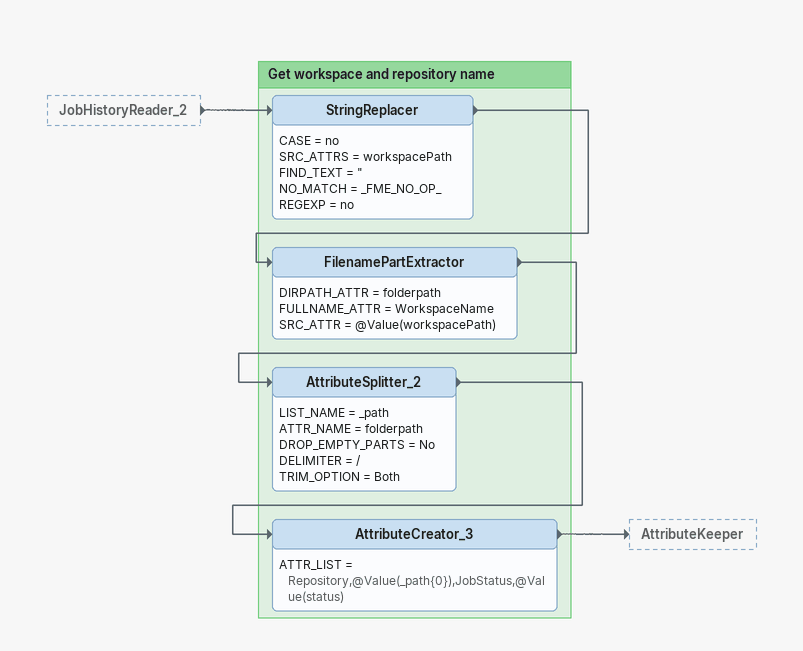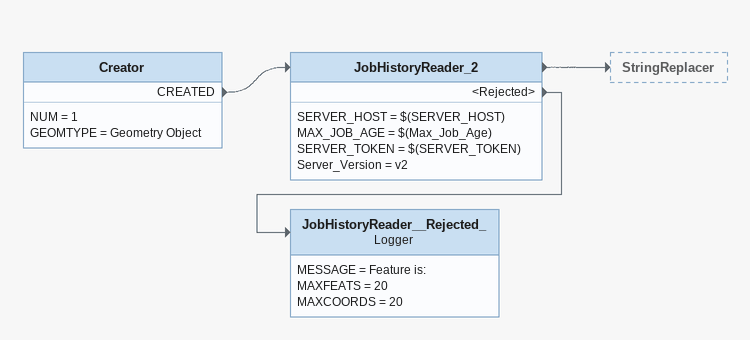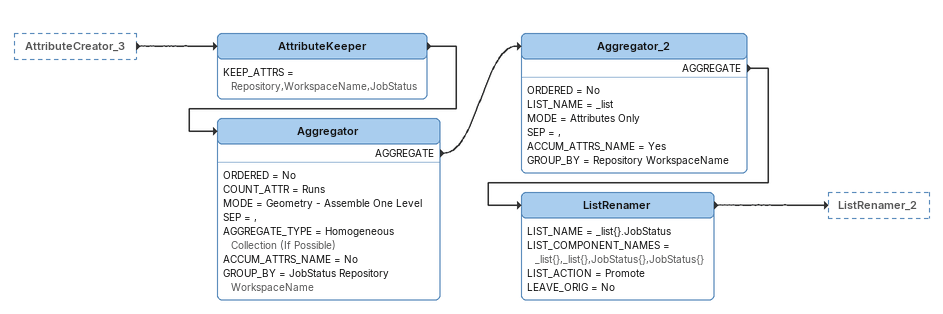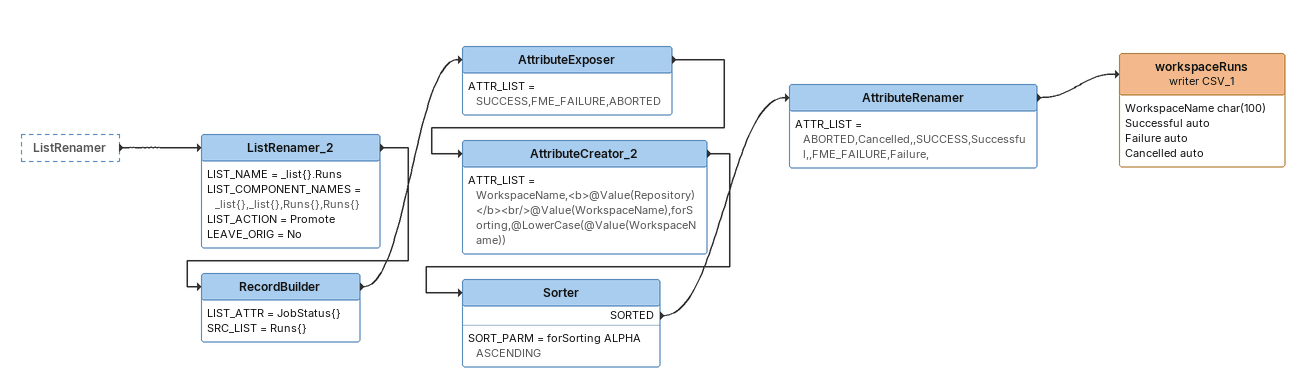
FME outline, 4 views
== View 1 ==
JobHistoryReader_2 [outside]
    -> StringReplacer

Bookmark: Get workspace and repository name
StringReplacer
    CASE = no
    SRC_ATTRS = workspacePath
    FIND_TEXT = "
    NO_MATCH = _FME_NO_OP_
    REGEXP = no
    -> FilenamePartExtractor
FilenamePartExtractor
    DIRPATH_ATTR = folderpath
    FULLNAME_ATTR = WorkspaceName
    SRC_ATTR = @Value(workspacePath)
    -> AttributeSplitter_2
AttributeSplitter_2
    LIST_NAME = _path
    ATTR_NAME = folderpath
    DROP_EMPTY_PARTS = No
    DELIMITER = /
    TRIM_OPTION = Both
    -> AttributeCreator_3
AttributeCreator_3
    ATTR_LIST = Repository,@Value(_path{0}),JobStatus,@Value(status)
    -> AttributeKeeper

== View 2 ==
Creator
    NUM = 1
    GEOMTYPE = Geometry Object
    CREATED -> JobHistoryReader_2
JobHistoryReader_2
    SERVER_HOST = $(SERVER_HOST)
    MAX_JOB_AGE = $(Max_Job_Age)
    SERVER_TOKEN = $(SERVER_TOKEN)
    Server_Version = v2
    -> StringReplacer
    <Rejected> -> JobHistoryReader__Rejected_
JobHistoryReader__Rejected_: Logger
    MESSAGE = Feature is:
    MAXFEATS = 20
    MAXCOORDS = 20

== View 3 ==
AttributeCreator_3 [outside]
    -> AttributeKeeper
AttributeKeeper
    KEEP_ATTRS = Repository,WorkspaceName,JobStatus
    -> Aggregator
Aggregator
    ORDERED = No
    COUNT_ATTR = Runs
    MODE = Geometry - Assemble One Level
    SEP = ,
    AGGREGATE_TYPE = Homogeneous Collection (If Possible)
    ACCUM_ATTRS_NAME = No
    GROUP_BY = JobStatus Repository WorkspaceName
    AGGREGATE -> Aggregator_2
Aggregator_2
    ORDERED = No
    LIST_NAME = _list
    MODE = Attributes Only
    SEP = ,
    ACCUM_ATTRS_NAME = Yes
    GROUP_BY = Repository WorkspaceName
    AGGREGATE -> ListRenamer
ListRenamer
    LIST_NAME = _list{}.JobStatus
    LIST_COMPONENT_NAMES = _list{},_list{},JobStatus{},JobStatus{}
    LIST_ACTION = Promote
    LEAVE_ORIG = No
    -> ListRenamer_2

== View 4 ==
ListRenamer [outside]
    -> ListRenamer_2
ListRenamer_2
    LIST_NAME = _list{}.Runs
    LIST_COMPONENT_NAMES = _list{},_list{},Runs{},Runs{}
    LIST_ACTION = Promote
    LEAVE_ORIG = No
    -> RecordBuilder
RecordBuilder
    LIST_ATTR = JobStatus{}
    SRC_LIST = Runs{}
    -> AttributeExposer
AttributeExposer
    ATTR_LIST = SUCCESS,FME_FAILURE,ABORTED
    -> AttributeCreator_2
AttributeCreator_2
    ATTR_LIST = WorkspaceName,<b>@Value(Repository)</b><br/>@Value(WorkspaceName),forSorting,@LowerCase(@Value(WorkspaceName))
    -> Sorter
Sorter
    SORT_PARM = forSorting ALPHA ASCENDING
    SORTED -> AttributeRenamer
AttributeRenamer
    ATTR_LIST = ABORTED,Cancelled,,SUCCESS,Successful,,FME_FAILURE,Failure,
    -> workspaceRuns (writer CSV_1)
workspaceRuns (writer CSV_1)
    attributes: WorkspaceName char(100), Successful auto, Failure auto, Cancelled auto
